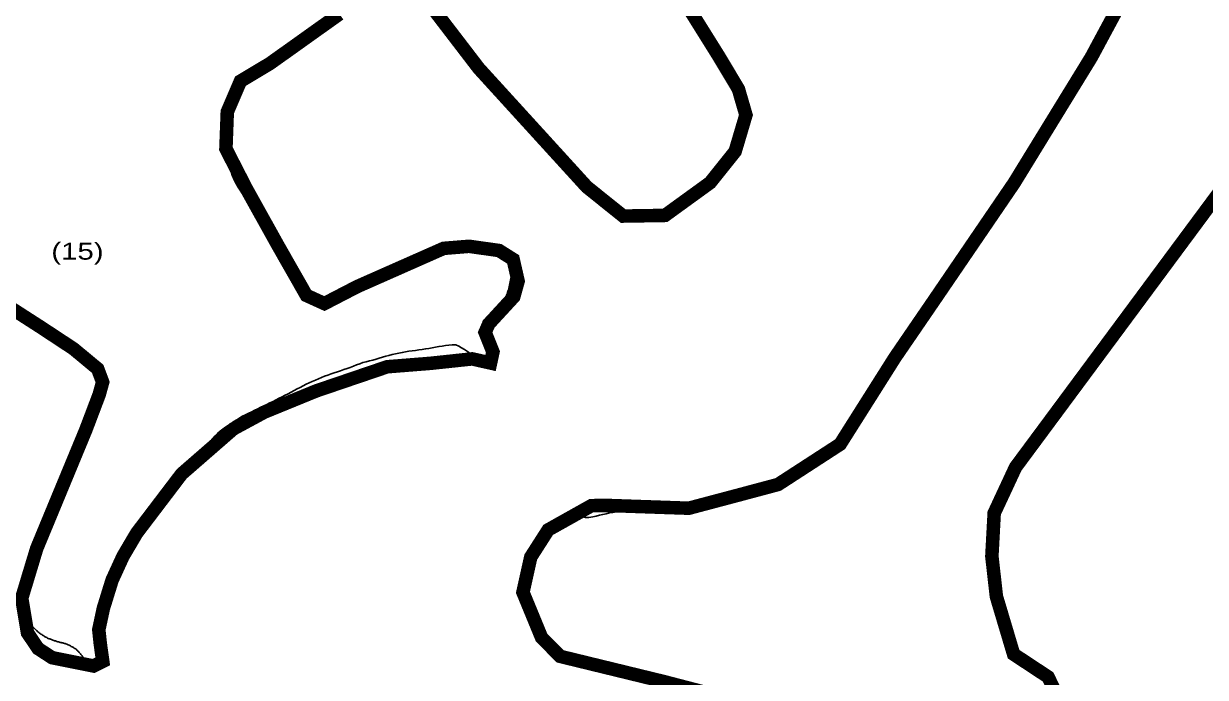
# Model space of a CAD drawing. Header units: millimetres. Extents: x 1745962 to 1749233, y 4525379 to 4529927.
# Drawn here: x 1747334.9 to 1747684.3, y 4526090.6 to 4526284 of the extents above; entities that cross this region are included whole.
import ezdxf

# ---------------------------------------------------------------- set-up
doc = ezdxf.new("R2010")
doc.units = ezdxf.units.MM
doc.header["$LTSCALE"] = 10
doc.header["$MEASUREMENT"] = 0
for name, color, linetype in [('AROLL_ADDRESS', 44, 'Continuous'), ('WATER', 5, 'Continuous'), ('ZONING_ZONES', 140, 'Continuous')]:
    doc.layers.add(name, color=color, linetype=linetype)
doc.styles.add('Univers Light Condensed', font='unvr47a.ttf')

msp = doc.modelspace()

# ---------------------------------------------------------------- linework, layer by layer
at = {"layer": 'WATER'}
msp.add_line((1747591.92, 4526182.36), (1747627.23, 4526234.47), dxfattribs=at)
for points in [[(1747548.57, 4526254.94), (1747548.57, 4526255.94), (1747548.48, 4526256.94), (1747548.31, 4526257.92), (1747548.13, 4526258.9), (1747547.89, 4526259.88), (1747547.59, 4526260.83), (1747547.29, 4526261.79), (1747546.98, 4526262.74), (1747546.64, 4526263.68), (1747546.25, 4526264.6), (1747545.84, 4526265.51), (1747545.4, 4526266.4), (1747544.89, 4526267.26), (1747544.38, 4526268.13), (1747543.89, 4526269), (1747543.42, 4526269.88), (1747542.94, 4526270.76), (1747542.43, 4526271.61), (1747541.84, 4526272.42), (1747541.23, 4526273.21), (1747540.62, 4526274.02), (1747540.03, 4526274.82), (1747539.45, 4526275.63), (1747538.85, 4526276.43), (1747538.25, 4526277.24), (1747537.67, 4526278.04), (1747537.15, 4526278.91), (1747536.65, 4526279.77), (1747536.15, 4526280.63), (1747535.66, 4526281.51), (1747535.16, 4526282.37), (1747534.68, 4526283.26), (1747534.21, 4526284.13)], [(1747656.72, 4526284.01), (1747656.63, 4526283.78), (1747656.56, 4526283.54), (1747656.47, 4526283.3), (1747656.4, 4526283.06), (1747656.32, 4526282.83), (1747656.23, 4526282.59), (1747656.1, 4526282.38), (1747655.98, 4526282.17), (1747655.84, 4526281.96), (1747655.69, 4526281.75), (1747655.54, 4526281.55), (1747655.41, 4526281.35), (1747655.26, 4526281.14), (1747655.12, 4526280.94), (1747654.97, 4526280.73), (1747654.84, 4526280.52), (1747654.7, 4526280.31), (1747654.56, 4526280.1), (1747654.42, 4526279.9), (1747654.29, 4526279.68), (1747654.16, 4526279.46), (1747654.03, 4526279.25), (1747653.91, 4526279.04), (1747653.78, 4526278.83), (1747653.65, 4526278.61), (1747653.5, 4526278.41), (1747653.34, 4526278.21), (1747653.2, 4526278.01), (1747653.06, 4526277.81), (1747652.91, 4526277.6), (1747652.78, 4526277.39), (1747652.63, 4526277.19), (1747652.48, 4526276.99), (1747652.34, 4526276.79), (1747652.2, 4526276.58), (1747652.06, 4526276.37), (1747651.92, 4526276.16), (1747651.78, 4526275.95), (1747651.66, 4526275.74), (1747651.51, 4526275.52), (1747651.39, 4526275.31), (1747651.26, 4526275.1), (1747651.13, 4526274.89), (1747651.02, 4526274.66), (1747650.88, 4526274.45), (1747650.75, 4526274.24), (1747650.61, 4526274.03), (1747650.47, 4526273.82), (1747650.34, 4526273.62), (1747650.2, 4526273.41), (1747650.05, 4526273.2), (1747649.91, 4526272.99), (1747649.76, 4526272.79), (1747649.62, 4526272.59), (1747649.46, 4526272.39), (1747649.32, 4526272.19), (1747649.17, 4526271.99), (1747649.02, 4526271.78), (1747648.89, 4526271.57), (1747648.75, 4526271.37), (1747648.61, 4526271.16), (1747648.47, 4526270.95), (1747648.33, 4526270.74), (1747648.2, 4526270.53), (1747648.08, 4526270.32), (1747647.94, 4526270.1), (1747647.83, 4526269.88), (1747647.71, 4526269.67), (1747647.58, 4526269.45), (1747647.46, 4526269.23), (1747647.33, 4526269.01), (1747647.21, 4526268.8), (1747647.08, 4526268.59), (1747646.95, 4526268.36), (1747646.81, 4526268.16), (1747646.68, 4526267.94), (1747646.55, 4526267.73), (1747646.41, 4526267.52), (1747646.28, 4526267.32), (1747646.14, 4526267.11), (1747646, 4526266.9), (1747645.86, 4526266.69), (1747645.72, 4526266.48), (1747645.58, 4526266.28), (1747645.43, 4526266.07), (1747645.29, 4526265.86), (1747645.15, 4526265.67), (1747645.01, 4526265.46), (1747644.87, 4526265.25), (1747644.72, 4526265.04), (1747644.58, 4526264.84), (1747644.45, 4526264.63), (1747644.3, 4526264.42), (1747644.16, 4526264.21), (1747644.02, 4526264.01), (1747643.88, 4526263.8), (1747643.75, 4526263.59), (1747643.61, 4526263.38), (1747643.46, 4526263.17), (1747643.33, 4526262.98), (1747643.17, 4526262.77), (1747643.01, 4526262.58), (1747642.85, 4526262.39), (1747642.7, 4526262.2), (1747642.53, 4526262.01), (1747642.38, 4526261.81), (1747642.21, 4526261.61), (1747642.06, 4526261.42), (1747641.9, 4526261.23), (1747641.77, 4526261.02), (1747641.63, 4526260.81), (1747641.5, 4526260.6), (1747641.37, 4526260.38), (1747641.24, 4526260.17), (1747641.11, 4526259.96), (1747640.98, 4526259.74), (1747640.85, 4526259.52), (1747640.74, 4526259.31), (1747640.62, 4526259.08), (1747640.5, 4526258.86), (1747640.38, 4526258.64), (1747640.26, 4526258.43), (1747640.13, 4526258.21), (1747640.01, 4526258), (1747639.89, 4526257.77), (1747639.77, 4526257.56), (1747639.64, 4526257.34), (1747639.52, 4526257.12), (1747639.41, 4526256.89), (1747639.29, 4526256.68), (1747639.17, 4526256.46), (1747639.06, 4526256.24), (1747638.94, 4526256.01), (1747638.84, 4526255.78), (1747638.73, 4526255.56), (1747638.61, 4526255.34), (1747638.49, 4526255.12), (1747638.36, 4526254.91), (1747638.24, 4526254.69), (1747638.12, 4526254.47), (1747637.99, 4526254.26), (1747637.87, 4526254.03), (1747637.75, 4526253.82), (1747637.62, 4526253.61), (1747637.49, 4526253.39), (1747637.35, 4526253.18), (1747637.21, 4526252.97), (1747637.07, 4526252.76), (1747636.94, 4526252.55), (1747636.8, 4526252.34), (1747636.66, 4526252.13), (1747636.52, 4526251.93), (1747636.38, 4526251.72), (1747636.25, 4526251.51), (1747636.11, 4526251.3), (1747635.97, 4526251.09), (1747635.83, 4526250.88), (1747635.69, 4526250.68), (1747635.57, 4526250.46), (1747635.43, 4526250.26), (1747635.3, 4526250.04), (1747635.17, 4526249.82), (1747635.04, 4526249.61), (1747634.92, 4526249.4), (1747634.8, 4526249.17), (1747634.68, 4526248.96), (1747634.57, 4526248.73), (1747634.45, 4526248.51), (1747634.35, 4526248.29), (1747634.23, 4526248.06), (1747634.14, 4526247.83), (1747634.04, 4526247.6), (1747633.94, 4526247.37), (1747633.85, 4526247.13), (1747633.78, 4526246.89), (1747633.72, 4526246.65), (1747633.63, 4526246.42), (1747633.51, 4526246.2), (1747633.38, 4526245.99), (1747633.22, 4526245.79), (1747633.06, 4526245.6), (1747632.89, 4526245.42), (1747632.72, 4526245.23), (1747632.56, 4526245.04), (1747632.42, 4526244.84), (1747632.28, 4526244.63), (1747632.13, 4526244.43), (1747631.99, 4526244.22), (1747631.85, 4526244.02), (1747631.71, 4526243.81), (1747631.57, 4526243.6), (1747631.42, 4526243.39), (1747631.29, 4526243.19), (1747631.15, 4526242.98), (1747631, 4526242.77), (1747630.86, 4526242.57), (1747630.72, 4526242.37), (1747630.58, 4526242.16), (1747630.44, 4526241.95), (1747630.31, 4526241.74), (1747630.18, 4526241.52), (1747630.06, 4526241.3), (1747629.93, 4526241.08), (1747629.8, 4526240.87), (1747629.66, 4526240.66), (1747629.54, 4526240.45), (1747629.4, 4526240.24), (1747629.26, 4526240.03), (1747629.13, 4526239.82), (1747629, 4526239.6), (1747628.88, 4526239.39), (1747628.75, 4526239.18), (1747628.63, 4526238.95), (1747628.5, 4526238.74), (1747628.38, 4526238.52), (1747628.26, 4526238.3), (1747628.17, 4526238.07), (1747628.09, 4526237.83), (1747628.02, 4526237.59), (1747627.95, 4526237.35), (1747627.88, 4526237.11), (1747627.81, 4526236.87), (1747627.73, 4526236.63), (1747627.68, 4526236.39), (1747627.66, 4526236.14), (1747627.66, 4526235.89), (1747627.6, 4526235.65), (1747627.51, 4526235.42), (1747627.43, 4526235.18), (1747627.35, 4526234.94), (1747627.23, 4526234.47)], [(1747395.5, 4526259.5), (1747395.58, 4526259.74), (1747395.67, 4526259.97), (1747395.76, 4526260.21), (1747395.84, 4526260.44), (1747395.94, 4526260.67), (1747396.03, 4526260.9), (1747396.12, 4526261.13), (1747396.21, 4526261.36), (1747396.31, 4526261.6), (1747396.4, 4526261.83), (1747396.49, 4526262.06), (1747396.58, 4526262.29), (1747396.68, 4526262.53), (1747396.77, 4526262.76), (1747396.86, 4526263), (1747396.95, 4526263.23), (1747397.04, 4526263.46), (1747397.13, 4526263.69), (1747397.22, 4526263.92), (1747397.32, 4526264.15), (1747397.42, 4526264.38), (1747397.53, 4526264.61), (1747397.64, 4526264.84), (1747397.75, 4526265.05), (1747397.87, 4526265.28), (1747398.01, 4526265.49), (1747398.14, 4526265.69), (1747398.28, 4526265.9), (1747398.42, 4526266.11), (1747398.57, 4526266.32), (1747398.71, 4526266.53), (1747398.85, 4526266.72), (1747399, 4526266.93), (1747399.16, 4526267.12), (1747399.32, 4526267.31), (1747399.5, 4526267.48), (1747399.69, 4526267.64), (1747399.88, 4526267.81), (1747400.07, 4526267.96), (1747400.28, 4526268.11), (1747400.49, 4526268.25), (1747400.69, 4526268.39), (1747400.9, 4526268.54), (1747401.11, 4526268.67), (1747401.31, 4526268.82), (1747401.52, 4526268.95), (1747401.73, 4526269.09), (1747401.94, 4526269.23), (1747402.16, 4526269.35), (1747402.37, 4526269.48), (1747402.58, 4526269.6), (1747402.81, 4526269.72), (1747403.02, 4526269.84), (1747403.25, 4526269.96), (1747403.46, 4526270.08), (1747403.7, 4526270.19), (1747403.92, 4526270.29), (1747404.14, 4526270.41), (1747404.36, 4526270.53), (1747404.58, 4526270.65), (1747404.81, 4526270.77), (1747405.02, 4526270.88), (1747405.25, 4526271), (1747405.47, 4526271.11), (1747405.69, 4526271.22), (1747405.92, 4526271.33), (1747406.15, 4526271.44), (1747406.37, 4526271.53), (1747406.6, 4526271.62), (1747406.83, 4526271.73), (1747407.07, 4526271.84), (1747407.28, 4526271.93), (1747407.51, 4526272.04), (1747407.73, 4526272.16), (1747407.95, 4526272.28), (1747408.18, 4526272.39), (1747408.4, 4526272.5), (1747408.63, 4526272.6), (1747408.86, 4526272.7), (1747409.09, 4526272.82), (1747409.29, 4526272.92), (1747409.52, 4526273.03), (1747409.77, 4526273.12)], [(1747467.43, 4526272.94), (1747468.1, 4526272.19), (1747468.77, 4526271.46), (1747469.47, 4526270.75), (1747470.18, 4526270.05), (1747470.91, 4526269.35), (1747471.61, 4526268.65), (1747472.34, 4526267.95), (1747473.07, 4526267.28), (1747473.79, 4526266.58), (1747474.47, 4526265.86), (1747475.09, 4526265.07), (1747475.68, 4526264.26), (1747476.29, 4526263.47), (1747476.94, 4526262.7), (1747477.6, 4526261.95), (1747478.28, 4526261.22), (1747478.96, 4526260.48), (1747479.66, 4526259.77), (1747480.33, 4526259.03), (1747480.98, 4526258.27), (1747481.62, 4526257.5), (1747482.26, 4526256.74), (1747482.92, 4526255.98), (1747483.6, 4526255.25), (1747484.3, 4526254.54), (1747485, 4526253.82), (1747485.67, 4526253.09), (1747486.36, 4526252.36), (1747487.04, 4526251.63), (1747487.75, 4526250.92), (1747488.45, 4526250.21), (1747489.17, 4526249.5), (1747489.85, 4526248.78), (1747490.54, 4526248.05), (1747491.22, 4526247.32), (1747491.89, 4526246.58), (1747492.58, 4526245.85), (1747493.25, 4526245.11), (1747493.92, 4526244.36), (1747494.6, 4526243.64), (1747495.3, 4526242.92), (1747495.97, 4526242.19), (1747496.64, 4526241.44), (1747497.27, 4526240.65), (1747497.9, 4526239.88), (1747498.54, 4526239.12), (1747499.21, 4526238.38), (1747499.86, 4526237.62), (1747500.5, 4526236.84), (1747501.13, 4526236.07), (1747501.76, 4526235.29), (1747502.38, 4526234.51), (1747503.02, 4526233.74), (1747503.7, 4526233.01), (1747504.41, 4526232.31), (1747505.16, 4526231.64), (1747505.9, 4526230.96), (1747507.33, 4526229.81)], [(1747461.03, 4526217.99), (1747460.05, 4526217.79), (1747459.1, 4526217.49), (1747458.14, 4526217.19), (1747457.19, 4526216.88), (1747456.25, 4526216.55), (1747455.3, 4526216.22), (1747454.35, 4526215.92), (1747453.39, 4526215.63), (1747452.46, 4526215.27), (1747451.54, 4526214.87), (1747450.64, 4526214.45), (1747449.74, 4526214.01), (1747448.85, 4526213.56), (1747447.94, 4526213.12), (1747447.03, 4526212.72), (1747446.12, 4526212.31), (1747445.22, 4526211.87), (1747444.31, 4526211.47), (1747443.38, 4526211.1), (1747442.45, 4526210.72), (1747441.54, 4526210.33), (1747440.63, 4526209.9), (1747439.73, 4526209.46), (1747438.83, 4526209.02), (1747437.94, 4526208.58), (1747437.04, 4526208.13), (1747436.15, 4526207.68), (1747435.28, 4526207.19), (1747434.41, 4526206.7), (1747433.54, 4526206.19), (1747432.67, 4526205.7), (1747431.8, 4526205.21), (1747430.93, 4526204.71), (1747430.09, 4526204.18), (1747429.25, 4526203.62), (1747428.42, 4526203.07), (1747427.56, 4526202.56), (1747426.66, 4526202.12), (1747425.75, 4526201.73), (1747424.81, 4526201.37), (1747423.83, 4526201.16), (1747422.84, 4526201.24), (1747421.86, 4526201.44), (1747420.94, 4526201.83), (1747420.08, 4526202.34), (1747419.27, 4526202.94), (1747418.51, 4526203.58), (1747417.82, 4526204.3), (1747417.13, 4526205.03), (1747416.46, 4526205.77), (1747415.91, 4526206.6), (1747415.36, 4526207.44), (1747414.79, 4526208.26), (1747414.17, 4526209.04), (1747413.59, 4526209.85), (1747413.03, 4526210.69), (1747412.47, 4526211.52), (1747411.92, 4526212.35), (1747411.37, 4526213.18), (1747410.83, 4526214.03), (1747410.32, 4526214.89), (1747409.87, 4526215.78), (1747409.41, 4526216.66), (1747408.9, 4526217.53), (1747408.36, 4526218.37), (1747407.81, 4526219.21), (1747407.25, 4526220.04), (1747406.72, 4526220.89), (1747406.29, 4526221.78), (1747405.92, 4526222.71), (1747405.53, 4526223.63), (1747405.15, 4526224.56), (1747404.73, 4526225.47), (1747404.3, 4526226.37), (1747403.84, 4526227.26), (1747403.4, 4526228.16), (1747402.93, 4526229.04), (1747402.42, 4526229.9), (1747401.89, 4526230.75), (1747401.34, 4526231.58), (1747400.72, 4526232.36), (1747400.09, 4526233.13), (1747399.46, 4526233.92), (1747398.89, 4526234.73), (1747398.33, 4526235.57), (1747397.83, 4526236.43), (1747397.37, 4526237.32), (1747396.97, 4526238.24), (1747396.6, 4526239.17), (1747396.26, 4526240.1), (1747395.97, 4526241.06), (1747395.71, 4526242.03), (1747395.48, 4526243), (1747395.27, 4526243.98), (1747395.04, 4526244.95), (1747394.86, 4526245.94), (1747394.71, 4526246.93), (1747394.6, 4526247.92), (1747394.55, 4526248.92), (1747394.53, 4526249.92), (1747394.52, 4526250.92), (1747394.49, 4526251.92), (1747394.5, 4526252.92), (1747394.56, 4526253.92), (1747394.69, 4526254.9), (1747394.82, 4526255.9), (1747394.96, 4526256.89), (1747395.12, 4526257.88), (1747395.5, 4526259.5)], [(1747543.97, 4526244.68), (1747544.63, 4526245.42), (1747545.29, 4526246.18), (1747545.86, 4526247), (1747546.42, 4526247.83), (1747546.91, 4526248.69), (1747547.34, 4526249.6), (1747547.65, 4526250.55), (1747547.91, 4526251.51), (1747548.15, 4526252.49), (1747548.35, 4526253.46), (1747548.57, 4526254.94)], [(1747507.33, 4526229.81), (1747508.17, 4526229.28), (1747509.08, 4526228.87), (1747510.01, 4526228.47), (1747510.92, 4526228.06), (1747511.83, 4526227.65), (1747512.75, 4526227.27), (1747513.69, 4526226.92), (1747514.66, 4526226.68), (1747515.63, 4526226.46), (1747516.63, 4526226.34), (1747517.62, 4526226.36), (1747518.62, 4526226.41), (1747519.62, 4526226.46), (1747520.62, 4526226.52), (1747521.62, 4526226.61), (1747522.61, 4526226.76), (1747523.57, 4526227.01), (1747524.55, 4526227.24), (1747525.51, 4526227.5), (1747526.43, 4526227.9), (1747527.31, 4526228.38), (1747528.14, 4526228.93), (1747528.92, 4526229.55), (1747529.68, 4526230.2), (1747530.42, 4526230.87), (1747531.15, 4526231.56), (1747531.87, 4526232.25), (1747532.57, 4526232.96), (1747533.24, 4526233.7), (1747533.87, 4526234.48), (1747534.52, 4526235.24), (1747535.19, 4526235.99), (1747535.88, 4526236.72), (1747536.57, 4526237.43), (1747537.28, 4526238.14), (1747537.98, 4526238.86), (1747538.67, 4526239.58), (1747539.37, 4526240.29), (1747540.11, 4526240.96), (1747540.86, 4526241.63), (1747541.59, 4526242.3), (1747542.32, 4526242.99), (1747543.03, 4526243.7), (1747543.97, 4526244.68)], [(1747663.16, 4526198.69), (1747663.83, 4526199.45), (1747664.49, 4526200.2), (1747665.1, 4526200.99), (1747665.66, 4526201.81), (1747666.24, 4526202.63), (1747666.83, 4526203.44), (1747667.42, 4526204.25), (1747668.03, 4526205.03), (1747668.66, 4526205.81), (1747669.3, 4526206.58), (1747669.95, 4526207.34), (1747670.61, 4526208.1), (1747671.26, 4526208.86), (1747671.91, 4526209.62), (1747672.54, 4526210.39), (1747673.16, 4526211.17), (1747673.8, 4526211.94), (1747674.42, 4526212.72), (1747675.02, 4526213.53), (1747675.6, 4526214.35), (1747676.18, 4526215.16), (1747676.75, 4526215.98), (1747677.3, 4526216.82), (1747677.8, 4526217.67), (1747678.32, 4526218.54), (1747678.84, 4526219.39), (1747679.38, 4526220.23), (1747679.95, 4526221.05), (1747680.54, 4526221.86), (1747681.13, 4526222.67), (1747681.74, 4526223.47), (1747682.34, 4526224.26), (1747682.96, 4526225.05), (1747683.58, 4526225.83), (1747684.2, 4526226.62), (1747684.81, 4526227.4)], [(1747467.24, 4526186.21), (1747467.43, 4526186.05), (1747467.61, 4526185.87), (1747467.78, 4526185.7), (1747467.96, 4526185.53), (1747468.15, 4526185.35), (1747468.32, 4526185.18), (1747468.51, 4526185.01), (1747468.7, 4526184.84), (1747468.89, 4526184.68), (1747469.07, 4526184.52), (1747469.26, 4526184.35), (1747469.45, 4526184.17), (1747469.63, 4526184.01), (1747469.82, 4526183.85), (1747470.02, 4526183.69), (1747470.21, 4526183.54), (1747470.42, 4526183.4), (1747470.66, 4526183.32), (1747470.9, 4526183.26), (1747471.14, 4526183.23), (1747471.4, 4526183.23), (1747471.65, 4526183.24), (1747471.89, 4526183.28), (1747472.14, 4526183.34), (1747472.38, 4526183.41), (1747472.61, 4526183.48), (1747472.85, 4526183.57), (1747473.07, 4526183.7), (1747473.27, 4526183.84), (1747473.46, 4526184.01), (1747473.61, 4526184.2), (1747473.73, 4526184.42), (1747473.83, 4526184.66), (1747473.89, 4526184.89), (1747473.91, 4526185.14), (1747473.93, 4526185.39), (1747473.92, 4526185.64), (1747473.91, 4526185.89), (1747473.87, 4526186.13), (1747473.81, 4526186.38), (1747473.74, 4526186.62), (1747473.67, 4526186.86), (1747473.6, 4526187.1), (1747473.54, 4526187.34), (1747473.46, 4526187.58), (1747473.37, 4526187.81), (1747473.28, 4526188.04), (1747473.18, 4526188.28), (1747473.09, 4526188.51), (1747472.99, 4526188.74), (1747472.89, 4526188.97), (1747472.8, 4526189.2), (1747472.7, 4526189.43), (1747472.61, 4526189.66), (1747472.52, 4526189.9), (1747472.44, 4526190.13), (1747472.35, 4526190.37), (1747472.27, 4526190.61), (1747472.17, 4526190.83), (1747472.08, 4526191.06), (1747471.97, 4526191.3), (1747471.86, 4526191.52), (1747471.76, 4526191.75), (1747471.66, 4526191.97), (1747471.55, 4526192.2), (1747471.44, 4526192.42), (1747471.35, 4526192.65), (1747471.26, 4526192.89), (1747471.19, 4526193.13), (1747471.11, 4526193.36), (1747471.04, 4526193.61), (1747470.96, 4526193.85), (1747470.89, 4526194.08), (1747470.82, 4526194.32), (1747470.78, 4526194.57), (1747470.74, 4526194.82), (1747470.74, 4526195.07), (1747470.74, 4526195.32), (1747470.75, 4526195.57), (1747470.78, 4526195.81), (1747470.87, 4526196.05), (1747471, 4526196.27), (1747471.17, 4526196.46), (1747471.34, 4526196.63), (1747471.52, 4526196.8), (1747471.72, 4526196.95), (1747471.92, 4526197.1), (1747472.12, 4526197.25), (1747472.33, 4526197.39), (1747472.52, 4526197.55), (1747472.72, 4526197.7), (1747472.93, 4526197.85), (1747473.13, 4526197.99), (1747473.33, 4526198.15), (1747473.52, 4526198.3), (1747473.7, 4526198.48), (1747473.88, 4526198.65), (1747474.06, 4526198.83), (1747474.24, 4526199), (1747474.42, 4526199.17), (1747474.59, 4526199.35), (1747474.77, 4526199.53), (1747474.94, 4526199.71), (1747475.1, 4526199.91), (1747475.26, 4526200.1), (1747475.42, 4526200.29), (1747475.59, 4526200.48), (1747475.75, 4526200.67), (1747475.91, 4526200.86), (1747476.08, 4526201.05), (1747476.22, 4526201.24), (1747476.37, 4526201.45), (1747476.52, 4526201.65), (1747476.66, 4526201.86), (1747476.8, 4526202.06), (1747476.95, 4526202.26), (1747477.09, 4526202.47), (1747477.23, 4526202.68), (1747477.36, 4526202.89), (1747477.47, 4526203.12), (1747477.58, 4526203.34), (1747477.68, 4526203.57), (1747477.78, 4526203.8), (1747477.87, 4526204.03), (1747477.95, 4526204.27), (1747478.02, 4526204.51), (1747478.1, 4526204.74), (1747478.17, 4526204.98), (1747478.24, 4526205.22), (1747478.32, 4526205.46), (1747478.38, 4526205.7), (1747478.44, 4526205.95), (1747478.49, 4526206.19), (1747478.55, 4526206.44), (1747478.6, 4526206.68), (1747478.66, 4526206.93), (1747478.7, 4526207.17), (1747478.76, 4526207.42), (1747478.8, 4526207.66), (1747478.86, 4526207.9), (1747478.9, 4526208.15), (1747478.95, 4526208.4), (1747478.99, 4526208.64), (1747479.04, 4526208.89), (1747479.07, 4526209.13), (1747479.12, 4526209.38), (1747479.13, 4526209.63), (1747479.16, 4526209.88), (1747479.17, 4526210.13), (1747479.17, 4526210.38), (1747479.16, 4526210.63), (1747479.15, 4526210.88), (1747479.14, 4526211.13), (1747479.12, 4526211.38), (1747479.11, 4526211.62), (1747479.1, 4526211.88), (1747479.08, 4526212.12), (1747479.03, 4526212.37), (1747478.97, 4526212.62), (1747478.91, 4526212.86), (1747478.85, 4526213.1), (1747478.76, 4526213.33), (1747478.69, 4526213.57), (1747478.61, 4526213.81), (1747478.52, 4526214.05), (1747478.44, 4526214.28), (1747478.34, 4526214.51), (1747478.21, 4526214.73), (1747478.08, 4526214.94), (1747477.92, 4526215.13), (1747477.74, 4526215.3), (1747477.55, 4526215.48), (1747477.36, 4526215.64), (1747477.17, 4526215.8), (1747476.97, 4526215.94), (1747476.76, 4526216.08), (1747476.55, 4526216.21), (1747476.33, 4526216.34), (1747476.12, 4526216.47), (1747475.9, 4526216.6), (1747475.69, 4526216.73), (1747475.48, 4526216.85), (1747475.25, 4526216.96), (1747475.02, 4526217.05), (1747474.78, 4526217.13), (1747474.54, 4526217.21), (1747474.3, 4526217.26), (1747474.05, 4526217.32), (1747473.81, 4526217.37), (1747473.56, 4526217.43), (1747473.32, 4526217.48), (1747473.08, 4526217.54), (1747472.84, 4526217.58), (1747472.58, 4526217.62), (1747472.33, 4526217.65), (1747472.09, 4526217.69), (1747471.84, 4526217.72), (1747471.59, 4526217.75), (1747471.35, 4526217.78), (1747471.1, 4526217.82), (1747470.85, 4526217.84), (1747470.6, 4526217.87), (1747470.36, 4526217.9), (1747470.11, 4526217.93), (1747469.85, 4526217.95), (1747469.61, 4526217.98), (1747469.36, 4526217.99), (1747469.11, 4526218.02), (1747468.86, 4526218.03), (1747468.61, 4526218.04), (1747468.36, 4526218.06), (1747468.11, 4526218.08), (1747467.86, 4526218.08), (1747467.61, 4526218.09), (1747467.36, 4526218.09), (1747467.11, 4526218.09), (1747466.86, 4526218.1), (1747466.61, 4526218.1), (1747466.36, 4526218.11), (1747466.11, 4526218.1), (1747465.86, 4526218.1), (1747465.61, 4526218.11), (1747465.36, 4526218.11), (1747465.11, 4526218.1), (1747464.86, 4526218.11), (1747464.61, 4526218.1), (1747464.36, 4526218.11), (1747464.11, 4526218.1), (1747463.86, 4526218.11), (1747463.61, 4526218.1), (1747463.36, 4526218.09), (1747463.11, 4526218.09), (1747462.86, 4526218.08), (1747462.61, 4526218.08), (1747462.36, 4526218.07), (1747462.11, 4526218.06), (1747461.86, 4526218.06), (1747461.61, 4526218.05), (1747461.36, 4526218.02), (1747461.03, 4526217.99)], [(1747335.84, 4526196.86), (1747336.66, 4526196.32), (1747337.51, 4526195.77), (1747338.35, 4526195.23), (1747339.2, 4526194.69), (1747340.03, 4526194.13), (1747340.87, 4526193.6), (1747341.72, 4526193.07), (1747342.57, 4526192.54), (1747343.41, 4526192.01), (1747344.23, 4526191.43), (1747345.44, 4526190.56)], [(1747631.52, 4526094.47), (1747630.6, 4526094.87), (1747629.71, 4526095.3), (1747628.95, 4526095.95), (1747628.28, 4526096.69), (1747627.63, 4526097.46), (1747627.23, 4526098.37), (1747626.84, 4526099.29), (1747626.45, 4526100.21), (1747626.01, 4526101.11), (1747625.65, 4526102.04), (1747625.32, 4526102.98), (1747624.95, 4526103.91), (1747624.52, 4526104.82), (1747624.09, 4526105.72), (1747623.7, 4526106.64), (1747623.44, 4526107.61), (1747623.25, 4526108.58), (1747623.07, 4526109.57), (1747622.9, 4526110.56), (1747622.75, 4526111.54), (1747622.65, 4526112.54), (1747622.58, 4526113.54), (1747622.54, 4526114.53), (1747622.53, 4526115.53), (1747622.45, 4526116.53), (1747622.32, 4526117.52), (1747622.05, 4526118.49), (1747621.8, 4526119.45), (1747621.56, 4526120.43), (1747621.41, 4526121.42), (1747621.3, 4526122.41), (1747621.26, 4526123.41), (1747621.24, 4526124.41), (1747621.22, 4526125.41), (1747621.2, 4526126.41), (1747621.18, 4526127.41), (1747621.12, 4526128.41), (1747620.93, 4526129.39), (1747620.83, 4526130.38), (1747620.84, 4526131.38), (1747620.84, 4526132.38), (1747620.82, 4526133.38), (1747620.81, 4526134.38), (1747620.8, 4526135.39), (1747620.86, 4526136.38), (1747621.18, 4526137.33), (1747621.53, 4526138.27), (1747621.89, 4526139.19), (1747622.28, 4526140.12), (1747622.7, 4526141.03), (1747623.13, 4526141.93), (1747623.55, 4526142.84), (1747623.87, 4526143.78), (1747624.21, 4526144.73), (1747624.56, 4526145.66), (1747624.93, 4526146.58), (1747625.33, 4526147.51), (1747625.74, 4526148.42), (1747626.18, 4526149.32), (1747626.66, 4526150.19), (1747627.19, 4526151.05), (1747627.7, 4526151.9), (1747628.21, 4526152.76), (1747628.69, 4526153.64), (1747629.16, 4526154.52), (1747629.63, 4526155.41), (1747630.11, 4526156.28), (1747630.66, 4526157.12), (1747631.24, 4526157.93), (1747631.83, 4526158.74), (1747632.42, 4526159.55), (1747633.02, 4526160.35), (1747633.63, 4526161.14), (1747634.24, 4526161.92), (1747634.85, 4526162.72), (1747635.44, 4526163.53), (1747636.01, 4526164.35), (1747636.59, 4526165.16), (1747637.16, 4526165.99), (1747637.69, 4526166.83), (1747638.23, 4526167.68), (1747638.76, 4526168.52), (1747639.32, 4526169.36), (1747639.87, 4526170.19), (1747640.45, 4526171.01), (1747641.01, 4526171.83), (1747641.59, 4526172.65), (1747642.17, 4526173.46), (1747642.75, 4526174.28), (1747643.33, 4526175.09), (1747643.94, 4526175.89), (1747644.58, 4526176.65), (1747645.24, 4526177.4), (1747645.96, 4526178.1), (1747646.7, 4526178.77), (1747647.45, 4526179.42), (1747648.19, 4526180.11), (1747648.89, 4526180.82), (1747649.58, 4526181.55), (1747650.22, 4526182.31), (1747650.78, 4526183.13), (1747651.35, 4526183.96), (1747651.89, 4526184.81), (1747652.42, 4526185.65), (1747652.95, 4526186.5), (1747653.5, 4526187.34), (1747654.11, 4526188.13), (1747654.72, 4526188.93), (1747655.35, 4526189.69), (1747656.03, 4526190.44), (1747656.72, 4526191.15), (1747657.41, 4526191.88), (1747658.08, 4526192.63), (1747658.72, 4526193.39), (1747659.34, 4526194.17), (1747659.96, 4526194.97), (1747660.58, 4526195.74), (1747661.21, 4526196.52), (1747661.87, 4526197.27), (1747663.16, 4526198.69)], [(1747345.44, 4526190.56), (1747346.27, 4526189.99), (1747347.11, 4526189.45), (1747347.96, 4526188.93), (1747348.8, 4526188.39), (1747349.62, 4526187.81), (1747350.39, 4526187.18), (1747351.17, 4526186.55), (1747351.97, 4526185.95), (1747352.77, 4526185.35), (1747353.56, 4526184.73), (1747355.08, 4526183.49)], [(1747363.07, 4526123.65), (1747363.47, 4526124.56), (1747363.86, 4526125.47), (1747364.27, 4526126.39), (1747364.71, 4526127.28), (1747365.17, 4526128.18), (1747365.65, 4526129.05), (1747366.15, 4526129.91), (1747366.65, 4526130.79), (1747367.18, 4526131.64), (1747367.73, 4526132.47), (1747368.32, 4526133.27), (1747368.93, 4526134.07), (1747369.52, 4526134.88), (1747370.13, 4526135.67), (1747370.68, 4526136.51), (1747371.24, 4526137.33), (1747371.81, 4526138.16), (1747372.4, 4526138.96), (1747373.01, 4526139.75), (1747373.63, 4526140.54), (1747374.26, 4526141.31), (1747374.9, 4526142.09), (1747375.51, 4526142.87), (1747376.12, 4526143.67), (1747376.72, 4526144.46), (1747377.33, 4526145.26), (1747377.95, 4526146.04), (1747378.57, 4526146.83), (1747379.19, 4526147.62), (1747379.81, 4526148.41), (1747380.41, 4526149.19), (1747381.01, 4526150), (1747381.63, 4526150.78), (1747382.27, 4526151.55), (1747382.91, 4526152.32), (1747383.54, 4526153.09), (1747384.18, 4526153.86), (1747384.82, 4526154.63), (1747385.5, 4526155.37), (1747386.2, 4526156.09), (1747386.88, 4526156.82), (1747387.55, 4526157.55), (1747388.21, 4526158.31), (1747388.88, 4526159.05), (1747389.55, 4526159.79), (1747390.22, 4526160.55), (1747390.88, 4526161.29), (1747391.56, 4526162.01), (1747392.27, 4526162.72), (1747393.02, 4526163.38), (1747393.8, 4526164.01), (1747394.6, 4526164.61), (1747395.43, 4526165.17), (1747396.25, 4526165.73), (1747397.09, 4526166.29), (1747397.93, 4526166.82), (1747398.79, 4526167.33), (1747399.66, 4526167.83), (1747400.55, 4526168.29), (1747401.46, 4526168.72), (1747402.36, 4526169.14), (1747403.25, 4526169.6), (1747404.13, 4526170.07), (1747405.03, 4526170.51), (1747405.93, 4526170.95), (1747406.84, 4526171.36), (1747407.74, 4526171.77), (1747408.64, 4526172.23), (1747409.53, 4526172.68), (1747410.41, 4526173.15), (1747411.31, 4526173.61), (1747412.21, 4526174.04), (1747413.1, 4526174.49), (1747413.98, 4526174.95), (1747414.87, 4526175.43), (1747415.75, 4526175.91), (1747416.63, 4526176.38), (1747417.51, 4526176.83), (1747418.42, 4526177.28), (1747419.32, 4526177.7), (1747420.25, 4526178.08), (1747421.16, 4526178.47), (1747422.07, 4526178.89), (1747422.99, 4526179.28), (1747423.91, 4526179.66), (1747424.85, 4526180.02), (1747425.8, 4526180.35), (1747426.75, 4526180.67), (1747427.69, 4526180.98), (1747428.64, 4526181.3), (1747429.59, 4526181.62), (1747430.53, 4526181.95), (1747431.47, 4526182.29), (1747432.41, 4526182.64), (1747433.34, 4526183), (1747434.28, 4526183.37), (1747435.21, 4526183.69), (1747436.18, 4526183.95), (1747437.16, 4526184.18), (1747438.12, 4526184.43), (1747439.09, 4526184.7), (1747440.05, 4526184.99), (1747441, 4526185.3), (1747441.96, 4526185.58), (1747442.92, 4526185.84), (1747443.89, 4526186.08), (1747444.87, 4526186.29), (1747445.85, 4526186.48), (1747446.83, 4526186.67), (1747447.82, 4526186.88), (1747448.8, 4526187.05), (1747449.79, 4526187.19), (1747450.77, 4526187.33), (1747451.77, 4526187.47), (1747452.75, 4526187.61), (1747453.74, 4526187.75), (1747454.74, 4526187.92), (1747455.71, 4526188.1), (1747456.7, 4526188.28), (1747457.68, 4526188.44), (1747458.67, 4526188.61), (1747459.66, 4526188.76), (1747460.64, 4526188.88), (1747461.65, 4526188.93), (1747462.65, 4526188.95), (1747463.54, 4526188.53), (1747464.42, 4526188.06), (1747465.27, 4526187.53), (1747466.11, 4526187), (1747467.24, 4526186.21)], [(1747355.9, 4526182.76), (1747355.99, 4526182.67), (1747356.08, 4526182.59), (1747356.18, 4526182.51), (1747356.27, 4526182.43), (1747356.35, 4526182.34), (1747356.44, 4526182.25), (1747356.53, 4526182.16), (1747356.6, 4526182.06), (1747356.69, 4526181.96), (1747356.78, 4526181.87), (1747356.85, 4526181.78), (1747356.93, 4526181.68), (1747357.01, 4526181.58), (1747357.1, 4526181.49), (1747357.17, 4526181.39), (1747357.26, 4526181.29), (1747357.33, 4526181.2), (1747357.41, 4526181.1), (1747357.49, 4526181.01), (1747357.56, 4526180.9), (1747357.61, 4526180.79), (1747357.69, 4526180.69), (1747357.75, 4526180.58), (1747357.8, 4526180.46), (1747357.85, 4526180.34), (1747357.9, 4526180.24), (1747357.96, 4526180.12), (1747358.01, 4526180.01), (1747358.06, 4526179.9), (1747358.11, 4526179.78), (1747358.15, 4526179.66), (1747358.19, 4526179.54), (1747358.2, 4526179.42), (1747358.22, 4526179.3), (1747358.22, 4526179.17), (1747358.22, 4526179.05), (1747358.23, 4526178.92), (1747358.23, 4526178.79), (1747358.24, 4526178.67), (1747358.25, 4526178.55), (1747358.25, 4526178.42), (1747358.25, 4526178.29), (1747358.25, 4526178.17), (1747358.26, 4526178.04), (1747358.26, 4526177.92), (1747358.25, 4526177.8), (1747358.26, 4526177.67), (1747358.25, 4526177.55), (1747358.25, 4526177.42), (1747358.23, 4526177.29), (1747358.23, 4526177.17), (1747358.21, 4526177.05), (1747358.2, 4526176.93), (1747358.17, 4526176.8), (1747358.14, 4526176.68), (1747358.1, 4526176.56), (1747358.05, 4526176.45), (1747358.02, 4526176.32), (1747357.98, 4526176.21), (1747357.94, 4526176.09), (1747357.91, 4526175.97), (1747357.87, 4526175.85), (1747357.83, 4526175.73), (1747357.79, 4526175.61), (1747357.76, 4526175.49), (1747357.71, 4526175.37), (1747357.67, 4526175.26), (1747357.61, 4526175.06)], [(1747591.92, 4526182.36), (1747591.1, 4526181.78), (1747590.26, 4526181.24), (1747589.44, 4526180.66), (1747588.72, 4526179.98), (1747588.07, 4526179.21), (1747587.49, 4526178.4), (1747586.98, 4526177.54), (1747586.46, 4526176.69), (1747585.98, 4526175.81), (1747585.49, 4526174.94), (1747584.99, 4526174.07), (1747584.49, 4526173.21), (1747584.05, 4526172.3), (1747583.59, 4526171.42), (1747583.08, 4526170.55), (1747582.57, 4526169.7), (1747582.07, 4526168.84), (1747581.59, 4526167.96), (1747581.11, 4526167.08), (1747580.62, 4526166.21), (1747580.18, 4526165.31), (1747579.8, 4526164.38), (1747579.41, 4526163.46), (1747578.95, 4526162.58), (1747578.29, 4526161.82), (1747577.62, 4526161.09), (1747576.97, 4526160.33), (1747576.33, 4526159.56), (1747575.66, 4526158.82), (1747574.89, 4526158.18), (1747574.06, 4526157.63), (1747573.18, 4526157.15), (1747572.28, 4526156.69), (1747571.41, 4526156.22), (1747570.57, 4526155.69), (1747569.74, 4526155.12), (1747568.89, 4526154.58), (1747568.01, 4526154.12), (1747567.11, 4526153.67), (1747566.21, 4526153.24), (1747565.3, 4526152.82), (1747564.39, 4526152.4), (1747563.48, 4526151.99), (1747562.56, 4526151.6), (1747561.65, 4526151.21), (1747560.72, 4526150.82), (1747559.81, 4526150.41), (1747558.9, 4526149.99), (1747558, 4526149.57), (1747557.09, 4526149.14), (1747556.18, 4526148.73), (1747555.26, 4526148.32), (1747554.35, 4526147.93), (1747553.45, 4526147.48), (1747552.58, 4526147.01), (1747551.69, 4526146.54), (1747550.8, 4526146.09), (1747549.88, 4526145.69), (1747548.94, 4526145.33), (1747548, 4526145.01), (1747547.04, 4526144.73), (1747546.07, 4526144.48), (1747545.11, 4526144.21), (1747544.15, 4526143.94), (1747543.18, 4526143.64), (1747542.23, 4526143.37), (1747541.26, 4526143.11), (1747540.29, 4526142.86), (1747539.33, 4526142.6), (1747538.37, 4526142.31), (1747537.42, 4526142), (1747536.47, 4526141.71), (1747535.5, 4526141.45), (1747534.53, 4526141.21), (1747533.56, 4526140.97), (1747532.58, 4526140.78), (1747531.59, 4526140.63), (1747530.59, 4526140.58), (1747529.59, 4526140.56), (1747528.59, 4526140.54), (1747527.59, 4526140.53), (1747526.59, 4526140.52), (1747525.59, 4526140.54), (1747524.59, 4526140.6), (1747523.6, 4526140.7), (1747522.62, 4526140.93), (1747521.66, 4526141.19), (1747520.68, 4526141.41), (1747519.69, 4526141.56), (1747518.71, 4526141.7), (1747517.7, 4526141.78), (1747516.71, 4526141.68), (1747515.72, 4526141.5), (1747514.79, 4526141.14), (1747513.88, 4526140.73), (1747512.96, 4526140.34), (1747512.04, 4526139.98), (1747511.07, 4526139.72), (1747510.08, 4526139.55), (1747509.09, 4526139.4), (1747508.11, 4526139.23), (1747507.13, 4526139.02), (1747506.15, 4526138.8), (1747505.18, 4526138.57), (1747504.21, 4526138.31), (1747503.24, 4526138.09), (1747502.01, 4526137.86)], [(1747354.12, 4526165.52), (1747353.71, 4526164.6), (1747353.3, 4526163.7), (1747352.9, 4526162.78), (1747352.5, 4526161.86), (1747352.12, 4526160.94), (1747351.74, 4526160.01), (1747351.34, 4526159.1), (1747350.96, 4526158.17), (1747350.6, 4526157.23), (1747350.26, 4526156.29), (1747349.91, 4526155.35), (1747349.54, 4526154.43), (1747349.15, 4526153.51), (1747348.74, 4526152.6), (1747348.25, 4526151.56)], [(1747347.7, 4526150.35), (1747347.3, 4526149.44), (1747346.9, 4526148.52), (1747346.53, 4526147.6), (1747346.17, 4526146.66), (1747345.78, 4526145.75), (1747345.39, 4526144.82), (1747344.99, 4526143.91), (1747344.61, 4526142.98), (1747344.23, 4526142.06), (1747343.84, 4526141.13), (1747343.46, 4526140.21), (1747343.08, 4526139.29), (1747342.66, 4526138.38), (1747342.25, 4526137.46), (1747341.56, 4526135.86)], [(1747502.01, 4526137.86), (1747501.76, 4526137.86), (1747501.52, 4526137.86), (1747501.26, 4526137.89), (1747501.02, 4526137.93), (1747500.78, 4526137.99), (1747500.54, 4526138.05), (1747500.29, 4526138.1), (1747500.05, 4526138.16), (1747499.8, 4526138.2), (1747499.55, 4526138.23), (1747499.3, 4526138.22), (1747499.05, 4526138.19), (1747498.8, 4526138.14), (1747498.56, 4526138.07), (1747498.34, 4526137.98), (1747498.11, 4526137.87), (1747497.87, 4526137.77), (1747497.66, 4526137.65), (1747497.45, 4526137.51), (1747497.25, 4526137.36), (1747497.04, 4526137.22), (1747496.85, 4526137.07), (1747496.65, 4526136.92), (1747496.44, 4526136.77), (1747496.24, 4526136.62), (1747496.04, 4526136.47), (1747495.83, 4526136.33), (1747495.63, 4526136.19), (1747495.42, 4526136.05), (1747495.21, 4526135.91), (1747494.98, 4526135.82), (1747494.74, 4526135.73), (1747494.5, 4526135.67), (1747494.26, 4526135.61), (1747494.02, 4526135.54), (1747493.78, 4526135.47), (1747493.54, 4526135.39), (1747493.3, 4526135.32), (1747493.06, 4526135.25), (1747492.82, 4526135.18), (1747492.59, 4526135.1), (1747492.34, 4526135.05), (1747492.09, 4526135.01), (1747491.85, 4526134.96), (1747491.6, 4526134.9), (1747491.36, 4526134.84), (1747491.12, 4526134.77), (1747490.88, 4526134.7), (1747490.65, 4526134.63), (1747490.42, 4526134.51), (1747490.2, 4526134.38), (1747490, 4526134.23), (1747489.81, 4526134.08), (1747489.62, 4526133.91), (1747489.44, 4526133.74), (1747489.27, 4526133.56), (1747489.1, 4526133.38), (1747488.92, 4526133.19), (1747488.75, 4526133.01), (1747488.59, 4526132.83), (1747488.44, 4526132.62), (1747488.31, 4526132.41), (1747488.18, 4526132.19), (1747488.04, 4526131.99), (1747487.89, 4526131.79), (1747487.74, 4526131.58), (1747487.6, 4526131.39), (1747487.44, 4526131.18), (1747487.28, 4526130.99), (1747487.09, 4526130.83), (1747486.92, 4526130.65), (1747486.76, 4526130.46), (1747486.6, 4526130.26), (1747486.46, 4526130.07), (1747486.3, 4526129.86), (1747486.16, 4526129.65), (1747486.02, 4526129.45), (1747485.9, 4526129.23), (1747485.77, 4526129.01), (1747485.67, 4526128.79), (1747485.6, 4526128.55), (1747485.55, 4526128.3), (1747485.53, 4526128.05), (1747485.48, 4526127.8), (1747485.43, 4526127.56), (1747485.36, 4526127.32), (1747485.27, 4526127.08), (1747485.17, 4526126.86), (1747485.07, 4526126.63), (1747484.96, 4526126.4), (1747484.85, 4526126.18), (1747484.75, 4526125.95), (1747484.64, 4526125.73), (1747484.55, 4526125.5), (1747484.46, 4526125.26), (1747484.4, 4526125.02), (1747484.34, 4526124.77), (1747484.29, 4526124.53), (1747484.24, 4526124.28), (1747484.19, 4526124.04), (1747484.15, 4526123.79), (1747484.11, 4526123.55), (1747484.08, 4526123.3), (1747484.07, 4526123.05), (1747484.03, 4526122.8), (1747484.01, 4526122.55), (1747483.98, 4526122.3), (1747483.96, 4526122.06), (1747483.93, 4526121.8), (1747483.9, 4526121.56), (1747483.86, 4526121.31), (1747483.82, 4526121.06), (1747483.76, 4526120.82), (1747483.7, 4526120.58), (1747483.62, 4526120.34), (1747483.54, 4526120.1), (1747483.45, 4526119.87), (1747483.35, 4526119.64), (1747483.27, 4526119.4), (1747483.18, 4526119.17), (1747483.09, 4526118.93), (1747483.01, 4526118.7), (1747482.94, 4526118.46), (1747482.86, 4526118.22), (1747482.79, 4526117.98), (1747482.71, 4526117.74), (1747482.65, 4526117.5), (1747482.58, 4526117.26), (1747482.56, 4526117.01), (1747482.55, 4526116.77), (1747482.54, 4526116.51), (1747482.54, 4526116.26), (1747482.53, 4526116.02), (1747482.54, 4526115.76), (1747482.56, 4526115.52), (1747482.56, 4526115.26), (1747482.57, 4526115.01), (1747482.57, 4526114.76), (1747482.58, 4526114.52), (1747482.59, 4526114.26), (1747482.59, 4526114.01), (1747482.6, 4526113.77), (1747482.6, 4526113.51), (1747482.62, 4526113.27), (1747482.65, 4526113.02), (1747482.7, 4526112.77), (1747482.75, 4526112.53), (1747482.82, 4526112.28), (1747482.88, 4526112.05), (1747482.95, 4526111.8), (1747483.02, 4526111.56), (1747483.1, 4526111.32), (1747483.17, 4526111.09), (1747483.27, 4526110.86), (1747483.36, 4526110.63), (1747483.47, 4526110.4), (1747483.58, 4526110.17), (1747483.68, 4526109.94), (1747483.79, 4526109.72), (1747483.9, 4526109.49), (1747484.01, 4526109.27), (1747484.12, 4526109.04), (1747484.21, 4526108.81), (1747484.32, 4526108.58), (1747484.42, 4526108.35), (1747484.5, 4526108.13), (1747484.6, 4526107.89), (1747484.69, 4526107.66), (1747484.79, 4526107.42), (1747484.88, 4526107.19), (1747484.99, 4526106.97), (1747485.1, 4526106.74), (1747485.21, 4526106.52), (1747485.32, 4526106.29), (1747485.43, 4526106.07), (1747485.55, 4526105.86), (1747485.68, 4526105.64), (1747485.81, 4526105.43), (1747485.95, 4526105.22), (1747486.09, 4526105.01), (1747486.24, 4526104.81), (1747486.38, 4526104.6), (1747486.53, 4526104.41), (1747486.69, 4526104.21), (1747486.85, 4526104.02), (1747487, 4526103.81), (1747487.15, 4526103.62), (1747487.3, 4526103.42), (1747487.45, 4526103.21), (1747487.6, 4526103.02), (1747487.74, 4526102.82), (1747487.89, 4526102.62), (1747488.04, 4526102.41), (1747488.17, 4526102.2), (1747488.31, 4526101.99), (1747488.44, 4526101.78), (1747488.56, 4526101.56), (1747488.68, 4526101.34), (1747488.78, 4526101.1), (1747488.87, 4526100.88), (1747488.95, 4526100.64), (1747489.04, 4526100.41), (1747489.1, 4526100.17), (1747489.14, 4526099.92), (1747489.15, 4526099.66), (1747489.27, 4526099.45), (1747489.46, 4526099.28), (1747489.65, 4526099.13), (1747489.86, 4526098.98), (1747490.06, 4526098.83), (1747490.26, 4526098.7), (1747490.47, 4526098.55), (1747490.68, 4526098.4), (1747490.88, 4526098.26), (1747491.09, 4526098.12), (1747491.3, 4526097.99), (1747491.51, 4526097.85), (1747491.72, 4526097.73), (1747491.95, 4526097.61), (1747492.17, 4526097.5), (1747492.39, 4526097.38), (1747492.62, 4526097.26), (1747492.83, 4526097.14), (1747493.06, 4526097.03), (1747493.29, 4526096.93), (1747493.52, 4526096.83), (1747493.74, 4526096.74), (1747493.98, 4526096.65), (1747494.21, 4526096.57), (1747494.45, 4526096.5), (1747494.69, 4526096.42), (1747494.93, 4526096.37), (1747495.18, 4526096.32), (1747495.43, 4526096.27), (1747495.68, 4526096.24), (1747495.92, 4526096.21), (1747496.17, 4526096.18), (1747496.43, 4526096.14), (1747496.67, 4526096.11), (1747496.92, 4526096.08), (1747497.16, 4526096.05), (1747497.41, 4526096.03), (1747497.67, 4526095.99), (1747497.91, 4526095.96), (1747498.15, 4526095.91), (1747498.4, 4526095.87), (1747498.64, 4526095.8), (1747498.89, 4526095.76), (1747499.14, 4526095.7), (1747499.38, 4526095.65), (1747499.62, 4526095.59), (1747499.86, 4526095.54), (1747500.11, 4526095.49), (1747500.35, 4526095.44), (1747500.6, 4526095.39), (1747500.84, 4526095.34), (1747501.1, 4526095.3), (1747501.34, 4526095.27), (1747501.58, 4526095.22), (1747501.83, 4526095.19), (1747502.09, 4526095.15), (1747502.32, 4526095.11), (1747502.57, 4526095.05), (1747502.82, 4526095.01), (1747503.06, 4526094.96), (1747503.31, 4526094.92), (1747503.56, 4526094.86), (1747503.8, 4526094.81), (1747504.04, 4526094.75), (1747504.28, 4526094.69), (1747504.53, 4526094.61), (1747504.75, 4526094.54), (1747504.99, 4526094.46), (1747505.23, 4526094.37), (1747505.46, 4526094.29), (1747505.7, 4526094.21), (1747505.93, 4526094.12), (1747506.17, 4526094.05), (1747506.41, 4526093.97), (1747506.65, 4526093.89), (1747506.89, 4526093.82), (1747507.13, 4526093.75), (1747507.37, 4526093.68), (1747507.61, 4526093.61), (1747507.85, 4526093.54), (1747508.09, 4526093.48), (1747508.33, 4526093.4), (1747508.57, 4526093.34), (1747508.81, 4526093.27), (1747509.05, 4526093.21), (1747509.29, 4526093.13), (1747509.53, 4526093.07), (1747509.78, 4526093.01), (1747510.02, 4526092.95), (1747510.26, 4526092.88), (1747510.5, 4526092.82), (1747510.75, 4526092.76), (1747510.99, 4526092.7), (1747511.23, 4526092.65), (1747511.48, 4526092.59), (1747511.72, 4526092.53), (1747511.96, 4526092.47), (1747512.21, 4526092.42), (1747512.45, 4526092.36), (1747512.7, 4526092.31), (1747512.94, 4526092.26), (1747513.18, 4526092.21), (1747513.43, 4526092.16), (1747513.67, 4526092.11), (1747513.92, 4526092.05), (1747514.16, 4526092), (1747514.41, 4526091.94), (1747514.65, 4526091.89), (1747514.9, 4526091.83), (1747515.14, 4526091.78), (1747515.38, 4526091.71), (1747515.63, 4526091.66), (1747515.87, 4526091.6), (1747516.11, 4526091.55), (1747516.35, 4526091.5), (1747516.6, 4526091.44), (1747516.84, 4526091.39), (1747517.09, 4526091.34), (1747517.33, 4526091.28), (1747517.58, 4526091.23), (1747517.82, 4526091.17), (1747518.07, 4526091.13), (1747518.32, 4526091.07), (1747518.56, 4526091.02), (1747518.8, 4526090.97), (1747519.04, 4526090.91), (1747519.28, 4526090.85), (1747519.53, 4526090.79), (1747519.77, 4526090.74), (1747520.02, 4526090.68), (1747520.26, 4526090.62), (1747520.5, 4526090.55)], [(1747341.02, 4526134.53), (1747340.93, 4526134.3), (1747340.83, 4526134.07), (1747340.74, 4526133.84), (1747340.65, 4526133.6), (1747340.56, 4526133.38), (1747340.46, 4526133.15), (1747340.37, 4526132.91), (1747340.28, 4526132.68), (1747340.18, 4526132.45), (1747340.09, 4526132.22), (1747340.01, 4526131.98), (1747339.91, 4526131.75), (1747339.82, 4526131.51), (1747339.73, 4526131.28), (1747339.63, 4526131.05), (1747339.54, 4526130.82), (1747339.46, 4526130.58), (1747339.36, 4526130.35), (1747339.27, 4526130.12), (1747339.18, 4526129.89), (1747339.1, 4526129.66), (1747339.01, 4526129.42), (1747338.93, 4526129.18), (1747338.85, 4526128.95), (1747338.76, 4526128.71), (1747338.69, 4526128.47), (1747338.6, 4526128.24), (1747338.53, 4526128), (1747338.46, 4526127.76), (1747338.38, 4526127.52), (1747338.31, 4526127.28), (1747338.23, 4526127.04), (1747338.17, 4526126.8), (1747338.09, 4526126.56), (1747338.03, 4526126.32), (1747337.97, 4526126.08), (1747337.9, 4526125.84), (1747337.84, 4526125.6), (1747337.77, 4526125.36), (1747337.71, 4526125.11), (1747337.65, 4526124.87), (1747337.59, 4526124.63), (1747337.53, 4526124.38), (1747337.46, 4526124.14), (1747337.39, 4526123.9), (1747337.32, 4526123.66), (1747337.25, 4526123.42), (1747337.18, 4526123.18), (1747337.11, 4526122.94), (1747337.03, 4526122.71), (1747336.96, 4526122.47), (1747336.88, 4526122.23), (1747336.81, 4526121.99), (1747336.74, 4526121.75), (1747336.66, 4526121.51), (1747336.59, 4526121.27), (1747336.51, 4526121.03), (1747336.44, 4526120.8), (1747336.37, 4526120.55), (1747336.31, 4526120.31), (1747336.25, 4526120.07), (1747336.19, 4526119.83), (1747336.14, 4526119.58), (1747336.08, 4526119.34), (1747336.03, 4526119.09), (1747335.97, 4526118.85), (1747335.92, 4526118.6), (1747335.86, 4526118.36), (1747335.81, 4526118.12), (1747335.75, 4526117.88), (1747335.71, 4526117.63), (1747335.66, 4526117.38), (1747335.62, 4526117.13), (1747335.57, 4526116.89), (1747335.53, 4526116.65), (1747335.49, 4526116.4), (1747335.45, 4526116.15), (1747335.41, 4526115.9), (1747335.38, 4526115.66), (1747335.34, 4526115.41), (1747335.31, 4526115.16), (1747335.27, 4526114.92), (1747335.25, 4526114.66), (1747335.22, 4526114.42), (1747335.19, 4526114.17), (1747335.16, 4526113.91), (1747335.14, 4526113.67), (1747335.11, 4526113.43), (1747335.11, 4526113.17), (1747335.1, 4526112.92), (1747335.1, 4526112.67), (1747335.1, 4526112.43), (1747335.1, 4526112.17), (1747335.11, 4526111.92), (1747335.11, 4526111.67), (1747335.13, 4526111.42), (1747335.16, 4526111.17), (1747335.19, 4526110.92), (1747335.21, 4526110.67), (1747335.24, 4526110.42), (1747335.28, 4526110.18), (1747335.32, 4526109.93), (1747335.36, 4526109.69), (1747335.42, 4526109.45), (1747335.49, 4526109.21), (1747335.56, 4526108.96), (1747335.65, 4526108.73), (1747335.74, 4526108.5), (1747335.83, 4526108.26), (1747335.92, 4526108.03), (1747336.03, 4526107.8), (1747336.14, 4526107.58), (1747336.26, 4526107.36), (1747336.38, 4526107.14), (1747336.5, 4526106.92), (1747336.63, 4526106.71), (1747336.78, 4526106.51), (1747336.94, 4526106.32), (1747337.08, 4526106.11), (1747337.25, 4526105.93), (1747337.42, 4526105.74), (1747337.59, 4526105.56), (1747337.77, 4526105.39), (1747337.94, 4526105.21), (1747338.12, 4526105.03), (1747338.31, 4526104.85), (1747338.48, 4526104.68), (1747338.66, 4526104.51), (1747338.85, 4526104.34), (1747339.04, 4526104.17), (1747339.23, 4526104.01), (1747339.42, 4526103.85), (1747339.61, 4526103.7), (1747339.82, 4526103.55), (1747340.03, 4526103.41), (1747340.23, 4526103.26), (1747340.44, 4526103.12), (1747340.65, 4526103), (1747340.86, 4526102.86), (1747341.07, 4526102.73), (1747341.28, 4526102.6), (1747341.5, 4526102.47), (1747341.72, 4526102.35), (1747341.94, 4526102.24), (1747342.18, 4526102.14), (1747342.41, 4526102.05), (1747342.64, 4526101.96), (1747342.87, 4526101.88), (1747343.1, 4526101.78), (1747343.34, 4526101.7), (1747343.57, 4526101.62), (1747343.81, 4526101.53), (1747344.05, 4526101.46), (1747344.28, 4526101.38), (1747344.52, 4526101.3), (1747344.76, 4526101.23), (1747345, 4526101.16), (1747345.24, 4526101.09), (1747345.48, 4526101.01), (1747345.72, 4526100.95), (1747345.96, 4526100.89), (1747346.21, 4526100.84), (1747346.46, 4526100.79), (1747346.7, 4526100.74), (1747346.94, 4526100.67), (1747347.18, 4526100.58), (1747347.41, 4526100.49), (1747347.65, 4526100.4), (1747347.88, 4526100.31), (1747348.11, 4526100.22), (1747348.35, 4526100.13), (1747348.57, 4526100.02), (1747348.79, 4526099.9), (1747349, 4526099.77), (1747349.22, 4526099.65), (1747349.44, 4526099.52), (1747349.65, 4526099.41), (1747349.87, 4526099.27), (1747350.08, 4526099.14), (1747350.29, 4526099), (1747350.48, 4526098.83), (1747350.67, 4526098.67), (1747350.84, 4526098.49), (1747351.02, 4526098.31), (1747351.18, 4526098.13), (1747351.36, 4526097.95), (1747351.52, 4526097.76), (1747351.67, 4526097.56), (1747351.82, 4526097.37), (1747352, 4526097.18), (1747352.16, 4526096.99), (1747352.32, 4526096.81), (1747352.49, 4526096.62), (1747352.65, 4526096.43), (1747352.83, 4526096.24), (1747352.99, 4526096.06), (1747353.16, 4526095.88), (1747353.34, 4526095.7), (1747353.53, 4526095.53), (1747353.72, 4526095.38), (1747353.91, 4526095.22), (1747354.11, 4526095.07), (1747354.31, 4526094.92), (1747354.52, 4526094.77), (1747354.73, 4526094.65), (1747354.95, 4526094.52), (1747355.17, 4526094.4), (1747355.39, 4526094.29), (1747355.62, 4526094.19), (1747355.87, 4526094.13), (1747356.11, 4526094.08), (1747356.36, 4526094.03), (1747356.6, 4526094), (1747356.85, 4526094.07), (1747357.08, 4526094.14), (1747357.31, 4526094.25), (1747357.53, 4526094.38), (1747357.72, 4526094.53), (1747357.91, 4526094.71), (1747358.06, 4526094.9), (1747358.2, 4526095.11), (1747358.29, 4526095.34), (1747358.36, 4526095.58), (1747358.39, 4526095.83), (1747358.41, 4526096.08), (1747358.4, 4526096.33), (1747358.39, 4526096.57), (1747358.37, 4526096.82), (1747358.33, 4526097.08), (1747358.27, 4526097.32), (1747358.21, 4526097.56), (1747358.16, 4526097.8), (1747358.1, 4526098.05), (1747358.04, 4526098.29), (1747357.99, 4526098.53), (1747357.93, 4526098.78), (1747357.88, 4526099.02), (1747357.82, 4526099.27), (1747357.77, 4526099.51), (1747357.72, 4526099.75), (1747357.67, 4526099.99), (1747357.62, 4526100.24), (1747357.57, 4526100.49), (1747357.52, 4526100.74), (1747357.48, 4526100.98), (1747357.44, 4526101.23), (1747357.4, 4526101.48), (1747357.36, 4526101.72), (1747357.33, 4526101.97), (1747357.29, 4526102.22), (1747357.26, 4526102.47), (1747357.23, 4526102.72), (1747357.21, 4526102.96), (1747357.19, 4526103.21), (1747357.17, 4526103.46), (1747357.16, 4526103.71), (1747357.14, 4526103.96), (1747357.13, 4526104.21), (1747357.12, 4526104.46), (1747357.12, 4526104.71), (1747357.11, 4526104.96), (1747357.11, 4526105.21), (1747357.12, 4526105.46), (1747357.14, 4526105.71), (1747357.16, 4526105.96), (1747357.2, 4526106.2), (1747357.23, 4526106.45), (1747357.28, 4526106.7), (1747357.34, 4526106.94), (1747357.42, 4526107.18), (1747357.51, 4526107.42), (1747357.6, 4526107.65), (1747357.71, 4526107.88), (1747357.8, 4526108.1), (1747357.89, 4526108.33), (1747357.98, 4526108.57), (1747358.05, 4526108.81), (1747358.1, 4526109.05), (1747358.16, 4526109.3), (1747358.21, 4526109.54), (1747358.26, 4526109.79), (1747358.3, 4526110.04), (1747358.34, 4526110.28), (1747358.38, 4526110.53), (1747358.43, 4526110.77), (1747358.47, 4526111.02), (1747358.53, 4526111.27), (1747358.58, 4526111.51), (1747358.64, 4526111.76), (1747358.71, 4526111.99), (1747358.78, 4526112.24), (1747358.85, 4526112.48), (1747358.92, 4526112.71), (1747359, 4526112.95), (1747359.07, 4526113.19), (1747359.15, 4526113.43), (1747359.23, 4526113.67), (1747359.32, 4526113.9), (1747359.42, 4526114.12), (1747359.52, 4526114.35), (1747359.62, 4526114.58), (1747359.72, 4526114.81), (1747359.82, 4526115.04), (1747359.93, 4526115.27), (1747360.03, 4526115.49), (1747360.12, 4526115.72), (1747360.19, 4526115.96), (1747360.27, 4526116.2), (1747360.34, 4526116.44), (1747360.42, 4526116.68), (1747360.49, 4526116.92), (1747360.56, 4526117.16), (1747360.61, 4526117.4), (1747360.67, 4526117.65), (1747360.72, 4526117.89), (1747360.78, 4526118.14), (1747360.82, 4526118.39), (1747360.88, 4526118.63), (1747360.93, 4526118.88), (1747361, 4526119.12), (1747361.05, 4526119.36), (1747361.12, 4526119.6), (1747361.19, 4526119.84), (1747361.26, 4526120.08), (1747361.34, 4526120.32), (1747361.44, 4526120.55), (1747361.56, 4526120.76), (1747361.68, 4526120.99), (1747361.8, 4526121.2), (1747361.93, 4526121.41), (1747362.05, 4526121.64), (1747362.18, 4526121.85), (1747362.3, 4526122.07), (1747362.42, 4526122.29), (1747362.53, 4526122.51), (1747362.64, 4526122.73), (1747362.75, 4526122.96), (1747362.86, 4526123.19), (1747362.97, 4526123.42), (1747363.07, 4526123.65)], [(1747638.01, 4526090.56), (1747637.83, 4526090.73), (1747637.64, 4526090.9), (1747637.47, 4526091.07), (1747637.29, 4526091.25), (1747637.11, 4526091.42), (1747636.94, 4526091.6), (1747636.76, 4526091.78), (1747636.58, 4526091.95), (1747636.4, 4526092.12), (1747636.21, 4526092.3), (1747636.03, 4526092.47), (1747635.84, 4526092.63), (1747635.66, 4526092.81), (1747635.47, 4526092.97), (1747635.27, 4526093.12), (1747635.07, 4526093.27), (1747634.86, 4526093.4), (1747634.65, 4526093.53), (1747634.42, 4526093.65), (1747634.21, 4526093.76), (1747633.97, 4526093.85), (1747633.73, 4526093.91), (1747633.48, 4526093.96), (1747633.24, 4526094.02), (1747633, 4526094.08), (1747632.76, 4526094.15), (1747632.51, 4526094.2), (1747632.27, 4526094.27), (1747632.03, 4526094.33), (1747631.79, 4526094.4), (1747631.52, 4526094.47)]]:
    msp.add_lwpolyline(points, dxfattribs=at)
at = {"layer": 'ZONING_ZONES', "linetype": 'Continuous', "const_width": 4}
for points in [[(1747675.68, 4526320.67), (1747650.61, 4526274.03), (1747627.81, 4526236.87), (1747604.73, 4526203.01), (1747592.49, 4526185.12), (1747576.33, 4526159.56), (1747557.99, 4526147.66), (1747547.04, 4526144.73), (1747531.59, 4526140.63), (1747507.43, 4526141.46), (1747502.8, 4526141.4), (1747490, 4526134.23), (1747484.85, 4526126.18), (1747482.54, 4526115.76), (1747488.04, 4526102.41), (1747493.52, 4526096.83), (1747524.31, 4526089.33), (1747570.33, 4526077.31)], [(1747531.1, 4526289.26), (1747540.62, 4526274.02), (1747546.25, 4526264.6), (1747548.48, 4526256.94), (1747545.29, 4526246.18), (1747537.88, 4526236.91), (1747524.55, 4526227.24), (1747512.17, 4526227.04), (1747501.42, 4526235.67), (1747469.47, 4526270.75), (1747454.61, 4526290.14)], [(1747428.27, 4526286.81), (1747407.73, 4526272.16), (1747399, 4526266.93), (1747395.12, 4526257.88), (1747394.71, 4526246.93), (1747400.77, 4526235.11), (1747410.09, 4526218.36), (1747418.51, 4526203.58), (1747423.83, 4526201.16), (1747433.54, 4526206.19), (1747459.1, 4526217.49), (1747466.61, 4526218.1), (1747475.48, 4526216.85), (1747479.64, 4526214.23), (1747481.11, 4526207.79), (1747479.82, 4526203.16), (1747472.45, 4526195.15), (1747471.35, 4526192.65), (1747473.67, 4526186.86), (1747472.96, 4526183.58), (1747467.53, 4526184.8), (1747455.19, 4526183.49), (1747442.4, 4526182.47), (1747421.39, 4526175.32), (1747406.07, 4526169.05), (1747396.92, 4526164.1), (1747381.63, 4526150.78), (1747368.32, 4526133.27), (1747364.27, 4526126.39), (1747361.05, 4526119.36), (1747358.47, 4526111.02), (1747357.12, 4526104.71), (1747357.57, 4526100.49), (1747358.29, 4526095.34), (1747355.56, 4526093.98), (1747343.32, 4526096.43), (1747339.17, 4526099.13), (1747336.05, 4526103.75), (1747334.33, 4526114.04), (1747338.76, 4526128.71), (1747353.29, 4526163.82), (1747357.25, 4526174.28), (1747358.26, 4526177.92), (1747356.78, 4526181.87), (1747349.62, 4526187.81), (1747340.03, 4526194.13), (1747326.19, 4526203.04)], [(1747643.91, 4526077.93), (1747637.83, 4526090.73), (1747627.63, 4526097.46), (1747622.54, 4526114.53), (1747621.2, 4526126.41), (1747621.89, 4526139.19), (1747628.21, 4526152.76), (1747695.26, 4526243.24)]]:
    msp.add_lwpolyline(points, dxfattribs=at)

# ---------------------------------------------------------------- texts
at = {"layer": 'AROLL_ADDRESS', "style": 'Univers Light Condensed', "width": 1.3}
msp.add_text('(15)', height=5, rotation=359.8, dxfattribs=at).set_placement((1747343.07, 4526214.18))

doc.saveas('drawing.dxf')
